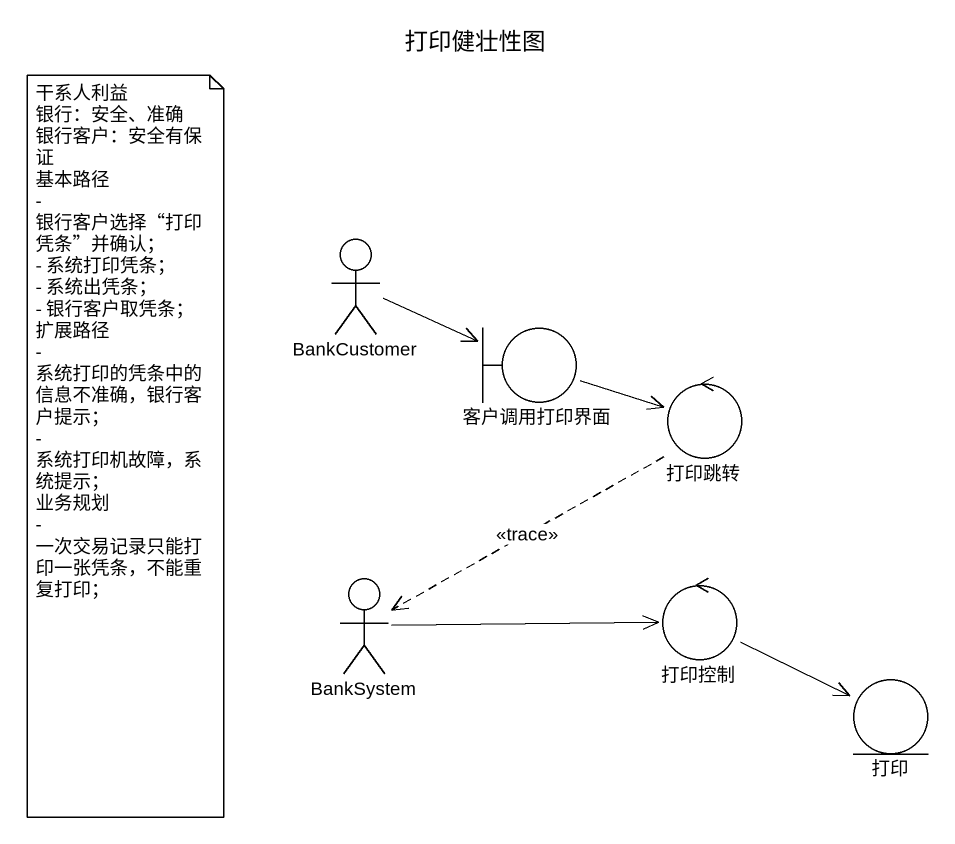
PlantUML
@startuml
title 打印健壮性图
actor BankCustomer
boundary 客户调用打印界面
control 打印跳转
actor BankSystem
control 打印控制
entity 打印
BankCustomer -right-> 客户调用打印界面
客户调用打印界面 -right-> 打印跳转
打印跳转 ..> BankSystem : <<trace>>
BankSystem -right-> 打印控制
打印控制 -right-> 打印
note as N1
  干系人利益
  银行：安全、准确
  银行客户：安全有保证
  基本路径
  - 银行客户选择“打印凭条”并确认；
  - 系统打印凭条；
  - 系统出凭条；
  - 银行客户取凭条；
  扩展路径
  - 系统打印的凭条中的信息不准确，银行客户提示；
  - 系统打印机故障，系统提示；
  业务规划
  - 一次交易记录只能打印一张凭条，不能重复打印；
end note
@enduml
